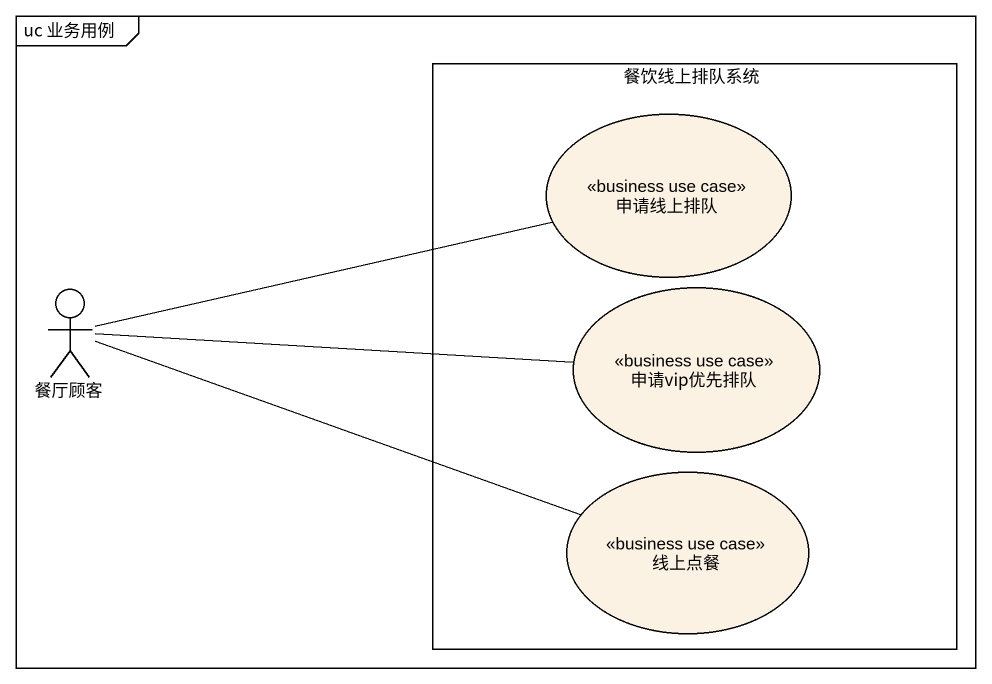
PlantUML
@startuml
mainframe uc 业务用例
rectangle 餐饮线上排队系统 {
  usecase 申请线上排队 <<business use case>>
  usecase 申请vip优先排队 <<business use case>>
  usecase 线上点餐 <<business use case>>
}
actor 餐厅顾客
餐厅顾客 -right- 申请线上排队
餐厅顾客 -right- 申请vip优先排队
餐厅顾客 -right- 线上点餐
@enduml
